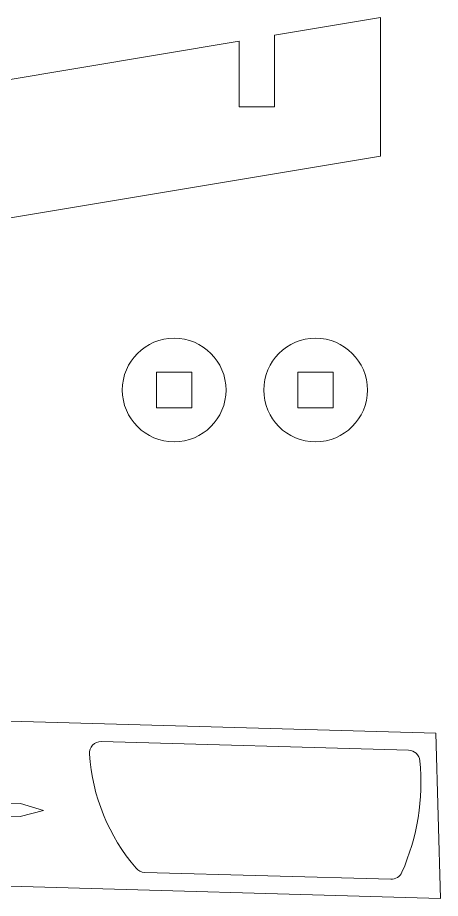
# Model space of a CAD drawing. Header units: millimetres. Extents: x 1593 to 2741, y -1858 to 567.
# Drawn here: x 2482.9 to 2518.8, y 23.2 to 98 of the extents above; entities that cross this region are included whole.
import ezdxf

# ---------------------------------------------------------------- set-up
doc = ezdxf.new("R2010")
doc.units = ezdxf.units.MM
doc.layers.add('CUTTING', color=5, linetype='Continuous')
doc.layers.add('ENGRAVING', color=1, linetype='Continuous')

msp = doc.modelspace()

# ---------------------------------------------------------------- linework, layer by layer
at = {"layer": 'CUTTING', "linetype": 'Continuous', "lineweight": 15}
for p, q in [((2513.72, 97.98), (2504.72, 96.48)), ((2513.72, 86.22), (2513.72, 97.98)), ((2504.72, 90.397), (2504.72, 96.48)), ((2501.72, 95.98), (2467.22, 90.23)), ((2501.72, 95.98), (2501.72, 90.397)), ((2501.72, 90.397), (2504.72, 90.397)), ((2467.22, 78.47), (2513.72, 86.22)), ((2497.705, 67.874), (2494.705, 67.874)), ((2494.705, 67.874), (2494.705, 64.874)), ((2497.705, 64.874), (2497.705, 67.874)), ((2509.705, 67.874), (2506.705, 67.874)), ((2506.705, 67.874), (2506.705, 64.874)), ((2509.705, 64.874), (2509.705, 67.874)), ((2494.705, 64.874), (2497.705, 64.874)), ((2506.705, 64.874), (2509.705, 64.874)), ((2518.415, 37.242), (2468.408, 38.653)), ((2518.793, 23.226), (2518.415, 37.242)), ((2516.091, 35.807), (2490.032, 36.542)), ((2493.702, 25.434), (2514.589, 24.845)), ((2468.786, 24.637), (2518.793, 23.226))]:
    msp.add_line(p, q, dxfattribs=at)
for centre in [(2496.205, 66.374), (2508.205, 66.374)]:
    msp.add_circle(centre, 4.4, dxfattribs=at)
for centre, radius, start, end in [((2490.004, 35.543), 1, 88.38339, 184.06191), ((2505.729, 36.659), 16.765, 184.06191, 220.43836), ((2516.063, 34.807), 1, 5.45221, 88.38339), ((2498.154, 33.098), 18.99, 336.22225, 5.45221), ((2493.731, 26.434), 1, 220.43836, 268.38339), ((2514.617, 25.845), 1, 268.38339, 336.22225)]:
    msp.add_arc(centre, radius, start, end, dxfattribs=at)
at = {"layer": 'ENGRAVING', "linetype": 'Continuous', "lineweight": 15}
for p, q in [((2483.169, 31.287), (2472.35, 31.592)), ((2483.138, 30.182), (2485.123, 30.679)), ((2485.123, 30.679), (2483.169, 31.287)), ((2472.35, 30.486), (2483.138, 30.182))]:
    msp.add_line(p, q, dxfattribs=at)

doc.saveas('drawing.dxf')
